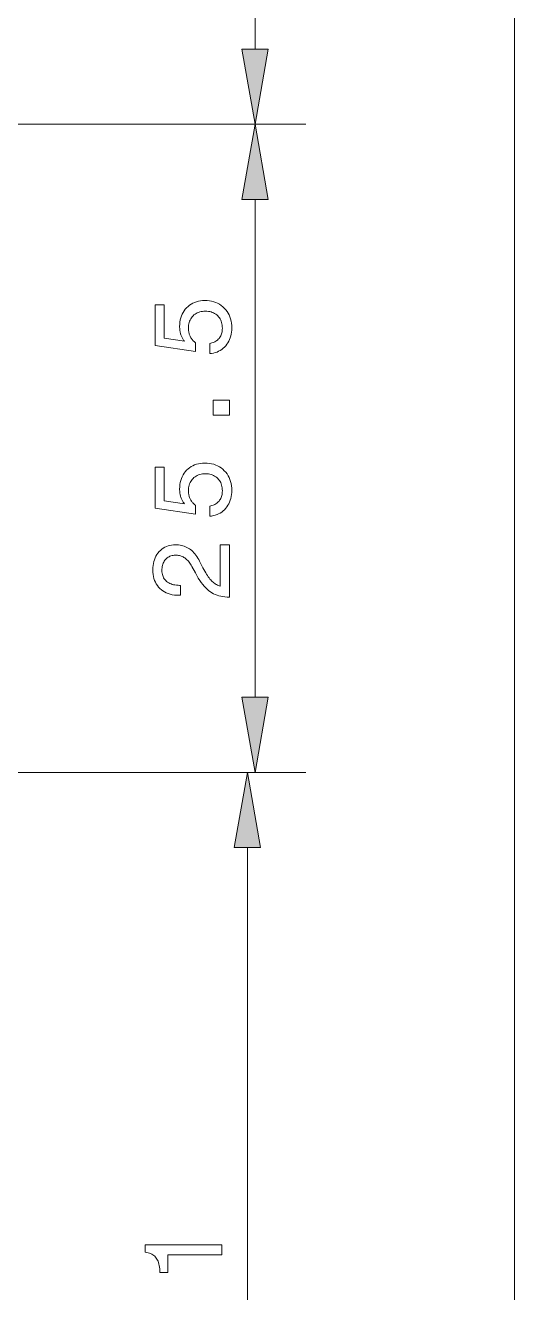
# Model space of a CAD drawing. Extents: x 0 to 297, y 0 to 535.
# Drawn here: x 203.59 to 222.83, y 167.41 to 217.27 of the extents above; entities that cross this region are included whole.
import ezdxf

# ---------------------------------------------------------------- set-up
doc = ezdxf.new("R2010")
doc.units = 0

msp = doc.modelspace()

# ---------------------------------------------------------------- linework, layer by layer
at = {"color": 7, "lineweight": 13}
for p, q in [((222.826, 141.835), (222.826, 376.427)), ((212.617, 216.335), (212.617, 281.427)), ((174.977, 213.381), (214.617, 213.381)), ((174.977, 213.381), (214.617, 213.381)), ((176.477, 187.881), (214.317, 187.881)), ((176.477, 187.881), (214.617, 187.881)), ((212.317, 149.835), (212.317, 184.927))]:
    msp.add_line(p, q, dxfattribs=at)
at = {"color": 7, "lineweight": 13, "ltscale": 0.489779}
msp.add_line((212.617, 190.835), (212.617, 210.427), dxfattribs=at)
at = {"color": 7, "lineweight": 13}
for points in [[(212.096, 216.335), (212.617, 213.381), (213.138, 216.335)], [(213.138, 210.427), (212.617, 213.381), (212.096, 210.427)], [(210.835, 204.356), (210.835, 204.757), (210.881, 204.765), (210.924, 204.776), (210.966, 204.79), (211.006, 204.805), (211.043, 204.824), (211.079, 204.844), (211.112, 204.868), (211.144, 204.893), (211.173, 204.921), (211.201, 204.952), (211.226, 204.985), (211.248, 205.019), (211.268, 205.055), (211.285, 205.093), (211.299, 205.133), (211.311, 205.175), (211.321, 205.218), (211.327, 205.263), (211.331, 205.309), (211.332, 205.358), (211.331, 205.417), (211.325, 205.474), (211.316, 205.528), (211.303, 205.58), (211.287, 205.63), (211.266, 205.677), (211.243, 205.722), (211.215, 205.765), (211.184, 205.805), (211.149, 205.843), (211.111, 205.878), (211.071, 205.909), (211.029, 205.936), (210.984, 205.96), (210.937, 205.98), (210.887, 205.997), (210.835, 206.01), (210.781, 206.019), (210.725, 206.024), (210.666, 206.026), (210.606, 206.024), (210.549, 206.019), (210.494, 206.01), (210.442, 205.997), (210.392, 205.981), (210.344, 205.961), (210.299, 205.937), (210.257, 205.91), (210.217, 205.879), (210.179, 205.845), (210.145, 205.807), (210.114, 205.767), (210.087, 205.725), (210.063, 205.68), (210.043, 205.632), (210.027, 205.583), (210.014, 205.53), (210.005, 205.475), (210, 205.418), (209.998, 205.358), (209.999, 205.323), (210.001, 205.289), (210.004, 205.256), (210.009, 205.223), (210.015, 205.191), (210.023, 205.159), (210.032, 205.128), (210.042, 205.097), (210.054, 205.068), (210.068, 205.039), (210.082, 205.01), (210.098, 204.982), (210.115, 204.955), (210.134, 204.929), (210.154, 204.903), (210.175, 204.878), (210.198, 204.854), (210.222, 204.831), (210.247, 204.808), (210.274, 204.787), (210.274, 204.443), (208.685, 204.679), (208.685, 206.281), (209.039, 206.281), (209.039, 204.968), (209.846, 204.848), (209.828, 204.87), (209.81, 204.892), (209.793, 204.916), (209.777, 204.94), (209.763, 204.965), (209.749, 204.991), (209.736, 205.017), (209.723, 205.045), (209.712, 205.073), (209.702, 205.102), (209.692, 205.131), (209.684, 205.161), (209.676, 205.192), (209.67, 205.223), (209.665, 205.255), (209.66, 205.287), (209.657, 205.32), (209.654, 205.353), (209.653, 205.387), (209.652, 205.421), (209.655, 205.512), (209.663, 205.599), (209.677, 205.682), (209.696, 205.762), (209.721, 205.838), (209.751, 205.91), (209.786, 205.979), (209.828, 206.045), (209.874, 206.106), (209.926, 206.164), (209.983, 206.218), (210.043, 206.266), (210.106, 206.308), (210.173, 206.344), (210.243, 206.375), (210.317, 206.401), (210.394, 206.42), (210.474, 206.434), (210.558, 206.443), (210.645, 206.446), (210.738, 206.443), (210.827, 206.434), (210.912, 206.419), (210.994, 206.398), (211.073, 206.371), (211.147, 206.338), (211.218, 206.3), (211.286, 206.255), (211.35, 206.204), (211.41, 206.147), (211.466, 206.086), (211.516, 206.021), (211.56, 205.952), (211.598, 205.88), (211.63, 205.804), (211.657, 205.725), (211.677, 205.641), (211.692, 205.555), (211.701, 205.464), (211.703, 205.371), (211.701, 205.287), (211.694, 205.207), (211.682, 205.129), (211.665, 205.055), (211.644, 204.983), (211.617, 204.914), (211.586, 204.848), (211.55, 204.785), (211.51, 204.725), (211.464, 204.667), (211.415, 204.614), (211.362, 204.566), (211.307, 204.522), (211.249, 204.484), (211.187, 204.45), (211.123, 204.421), (211.055, 204.398), (210.985, 204.379), (210.911, 204.365)], [(211.617, 201.93), (210.974, 201.93), (210.974, 202.527), (211.617, 202.527)], [(210.835, 197.96), (210.835, 198.361), (210.881, 198.369), (210.924, 198.38), (210.966, 198.393), (211.006, 198.409), (211.043, 198.427), (211.079, 198.448), (211.112, 198.471), (211.144, 198.497), (211.173, 198.525), (211.201, 198.556), (211.226, 198.588), (211.248, 198.623), (211.268, 198.659), (211.285, 198.697), (211.299, 198.737), (211.311, 198.778), (211.321, 198.821), (211.327, 198.866), (211.331, 198.913), (211.332, 198.962), (211.331, 199.021), (211.325, 199.077), (211.316, 199.132), (211.303, 199.184), (211.287, 199.234), (211.266, 199.281), (211.243, 199.326), (211.215, 199.368), (211.184, 199.409), (211.149, 199.446), (211.111, 199.481), (211.071, 199.512), (211.029, 199.54), (210.984, 199.564), (210.937, 199.584), (210.887, 199.601), (210.835, 199.613), (210.781, 199.623), (210.725, 199.628), (210.666, 199.63), (210.606, 199.628), (210.549, 199.623), (210.494, 199.614), (210.442, 199.601), (210.392, 199.585), (210.344, 199.565), (210.299, 199.541), (210.257, 199.514), (210.217, 199.483), (210.179, 199.449), (210.145, 199.411), (210.114, 199.371), (210.087, 199.329), (210.063, 199.284), (210.043, 199.236), (210.027, 199.186), (210.014, 199.134), (210.005, 199.079), (210, 199.021), (209.998, 198.962), (209.999, 198.927), (210.001, 198.893), (210.004, 198.859), (210.009, 198.826), (210.015, 198.794), (210.023, 198.763), (210.032, 198.732), (210.042, 198.701), (210.054, 198.671), (210.068, 198.642), (210.082, 198.614), (210.098, 198.586), (210.115, 198.559), (210.134, 198.533), (210.154, 198.507), (210.175, 198.482), (210.198, 198.458), (210.222, 198.435), (210.247, 198.412), (210.274, 198.39), (210.274, 198.047), (208.685, 198.283), (208.685, 199.885), (209.039, 199.885), (209.039, 198.572), (209.846, 198.451), (209.828, 198.473), (209.81, 198.496), (209.793, 198.519), (209.777, 198.544), (209.763, 198.569), (209.749, 198.594), (209.736, 198.621), (209.723, 198.648), (209.712, 198.676), (209.702, 198.705), (209.692, 198.735), (209.684, 198.765), (209.676, 198.796), (209.67, 198.827), (209.665, 198.859), (209.66, 198.891), (209.657, 198.923), (209.654, 198.957), (209.653, 198.99), (209.652, 199.025), (209.655, 199.115), (209.663, 199.202), (209.677, 199.286), (209.696, 199.365), (209.721, 199.441), (209.751, 199.514), (209.786, 199.583), (209.828, 199.648), (209.874, 199.71), (209.926, 199.768), (209.983, 199.821), (210.043, 199.869), (210.106, 199.911), (210.173, 199.948), (210.243, 199.979), (210.317, 200.004), (210.394, 200.024), (210.474, 200.038), (210.558, 200.047), (210.645, 200.049), (210.738, 200.046), (210.827, 200.037), (210.912, 200.023), (210.994, 200.002), (211.073, 199.975), (211.147, 199.942), (211.218, 199.903), (211.286, 199.858), (211.35, 199.808), (211.41, 199.751), (211.466, 199.69), (211.516, 199.625), (211.56, 199.556), (211.598, 199.484), (211.63, 199.408), (211.657, 199.328), (211.677, 199.245), (211.692, 199.158), (211.701, 199.068), (211.703, 198.974), (211.701, 198.891), (211.694, 198.81), (211.682, 198.733), (211.665, 198.658), (211.644, 198.587), (211.617, 198.518), (211.586, 198.452), (211.55, 198.389), (211.51, 198.328), (211.464, 198.271), (211.415, 198.218), (211.362, 198.169), (211.307, 198.126), (211.249, 198.087), (211.187, 198.054), (211.123, 198.025), (211.055, 198.001), (210.985, 197.983), (210.911, 197.969)], [(211.617, 194.779), (211.604, 194.779), (211.517, 194.781), (211.432, 194.787), (211.351, 194.797), (211.272, 194.812), (211.196, 194.83), (211.123, 194.853), (211.053, 194.88), (210.986, 194.911), (210.922, 194.946), (210.861, 194.985), (210.802, 195.03), (210.742, 195.081), (210.683, 195.139), (210.623, 195.204), (210.564, 195.275), (210.505, 195.353), (210.446, 195.438), (210.387, 195.529), (210.329, 195.627), (210.27, 195.732), (210.131, 195.987), (210.106, 196.032), (210.08, 196.074), (210.053, 196.114), (210.026, 196.151), (209.999, 196.186), (209.97, 196.218), (209.942, 196.248), (209.912, 196.275), (209.882, 196.3), (209.851, 196.322), (209.82, 196.342), (209.787, 196.36), (209.754, 196.376), (209.719, 196.39), (209.683, 196.401), (209.646, 196.411), (209.608, 196.418), (209.569, 196.423), (209.529, 196.426), (209.488, 196.427), (209.441, 196.426), (209.396, 196.421), (209.353, 196.413), (209.312, 196.401), (209.272, 196.387), (209.235, 196.369), (209.199, 196.347), (209.165, 196.323), (209.133, 196.295), (209.103, 196.264), (209.075, 196.23), (209.05, 196.194), (209.028, 196.156), (209.009, 196.116), (208.993, 196.073), (208.98, 196.028), (208.97, 195.981), (208.962, 195.932), (208.958, 195.88), (208.956, 195.827), (208.958, 195.773), (208.964, 195.722), (208.973, 195.674), (208.986, 195.627), (209.003, 195.583), (209.023, 195.542), (209.047, 195.502), (209.075, 195.465), (209.107, 195.43), (209.142, 195.398), (209.18, 195.368), (209.222, 195.341), (209.266, 195.318), (209.313, 195.297), (209.362, 195.28), (209.415, 195.266), (209.47, 195.255), (209.528, 195.247), (209.589, 195.242), (209.652, 195.241), (209.688, 195.241), (209.688, 194.848), (209.627, 194.848), (209.534, 194.851), (209.445, 194.859), (209.36, 194.873), (209.279, 194.892), (209.202, 194.916), (209.129, 194.946), (209.059, 194.981), (208.994, 195.021), (208.933, 195.067), (208.875, 195.118), (208.823, 195.174), (208.776, 195.234), (208.734, 195.297), (208.698, 195.365), (208.667, 195.436), (208.642, 195.511), (208.623, 195.59), (208.609, 195.673), (208.601, 195.759), (208.598, 195.85), (208.601, 195.937), (208.608, 196.02), (208.62, 196.1), (208.638, 196.177), (208.66, 196.25), (208.687, 196.32), (208.719, 196.386), (208.756, 196.45), (208.798, 196.509), (208.845, 196.566), (208.896, 196.617), (208.95, 196.664), (209.007, 196.705), (209.067, 196.74), (209.13, 196.77), (209.196, 196.795), (209.265, 196.814), (209.338, 196.828), (209.413, 196.836), (209.492, 196.839), (209.553, 196.837), (209.613, 196.832), (209.671, 196.824), (209.728, 196.813), (209.783, 196.799), (209.836, 196.781), (209.888, 196.76), (209.939, 196.736), (209.987, 196.709), (210.035, 196.678), (210.081, 196.645), (210.126, 196.608), (210.169, 196.567), (210.211, 196.523), (210.252, 196.476), (210.292, 196.425), (210.331, 196.371), (210.368, 196.314), (210.404, 196.253), (210.439, 196.189), (210.567, 195.936), (210.604, 195.866), (210.641, 195.8), (210.677, 195.738), (210.712, 195.68), (210.746, 195.627), (210.779, 195.577), (210.812, 195.531), (210.844, 195.49), (210.876, 195.452), (210.907, 195.419), (210.937, 195.388), (210.969, 195.36), (211.001, 195.334), (211.034, 195.31), (211.067, 195.288), (211.102, 195.269), (211.137, 195.251), (211.172, 195.236), (211.209, 195.222), (211.246, 195.211), (211.246, 196.839), (211.617, 196.839)], [(212.096, 190.835), (212.617, 187.881), (213.138, 190.835)], [(212.838, 184.927), (212.317, 187.881), (211.796, 184.927)], [(211.317, 168.903), (209.184, 168.903), (209.184, 168.203), (208.878, 168.203), (208.875, 168.278), (208.87, 168.349), (208.862, 168.416), (208.852, 168.48), (208.839, 168.539), (208.824, 168.594), (208.805, 168.646), (208.785, 168.693), (208.761, 168.737), (208.736, 168.776), (208.707, 168.812), (208.675, 168.845), (208.639, 168.875), (208.6, 168.902), (208.558, 168.926), (208.513, 168.947), (208.464, 168.965), (208.412, 168.98), (208.357, 168.993), (208.298, 169.002), (208.298, 169.295), (211.317, 169.295)]]:
    msp.add_lwpolyline(points, close=True, dxfattribs=at)
for points in [[(212.096, 216.335), (212.617, 213.381), (212.096, 216.335), (213.138, 216.335)], [(213.138, 210.427), (212.617, 213.381), (213.138, 210.427), (212.096, 210.427)], [(212.096, 190.835), (212.617, 187.881), (212.096, 190.835), (213.138, 190.835)], [(212.838, 184.927), (212.317, 187.881), (212.838, 184.927), (211.796, 184.927)]]:
    msp.add_solid(points, dxfattribs=at)

doc.saveas('drawing.dxf')
